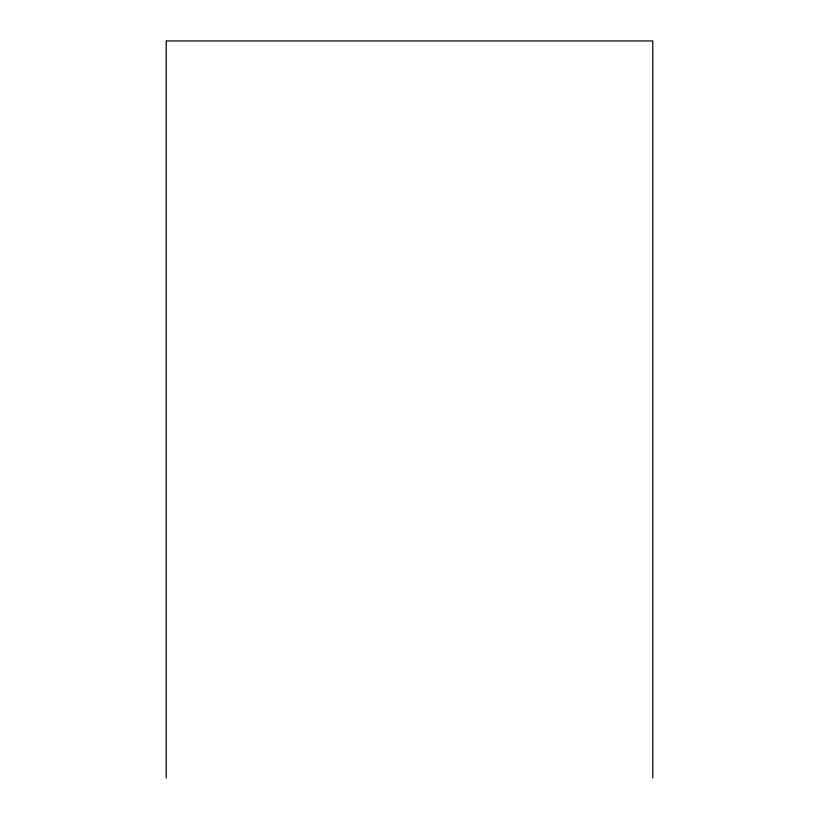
<?xml version="1.0" encoding="UTF-8"?>
<svg xmlns="http://www.w3.org/2000/svg" width="819" height="819" viewBox="0 0 819 819"><rect width="100%" height="100%" fill="white"/><g stroke="black" fill="none" stroke-linecap="round" stroke-linejoin="round"><path stroke-width="1.23" d="M652.784 778.05L652.784 40.95L166.216 40.95L166.216 778.05"/></g></svg>
